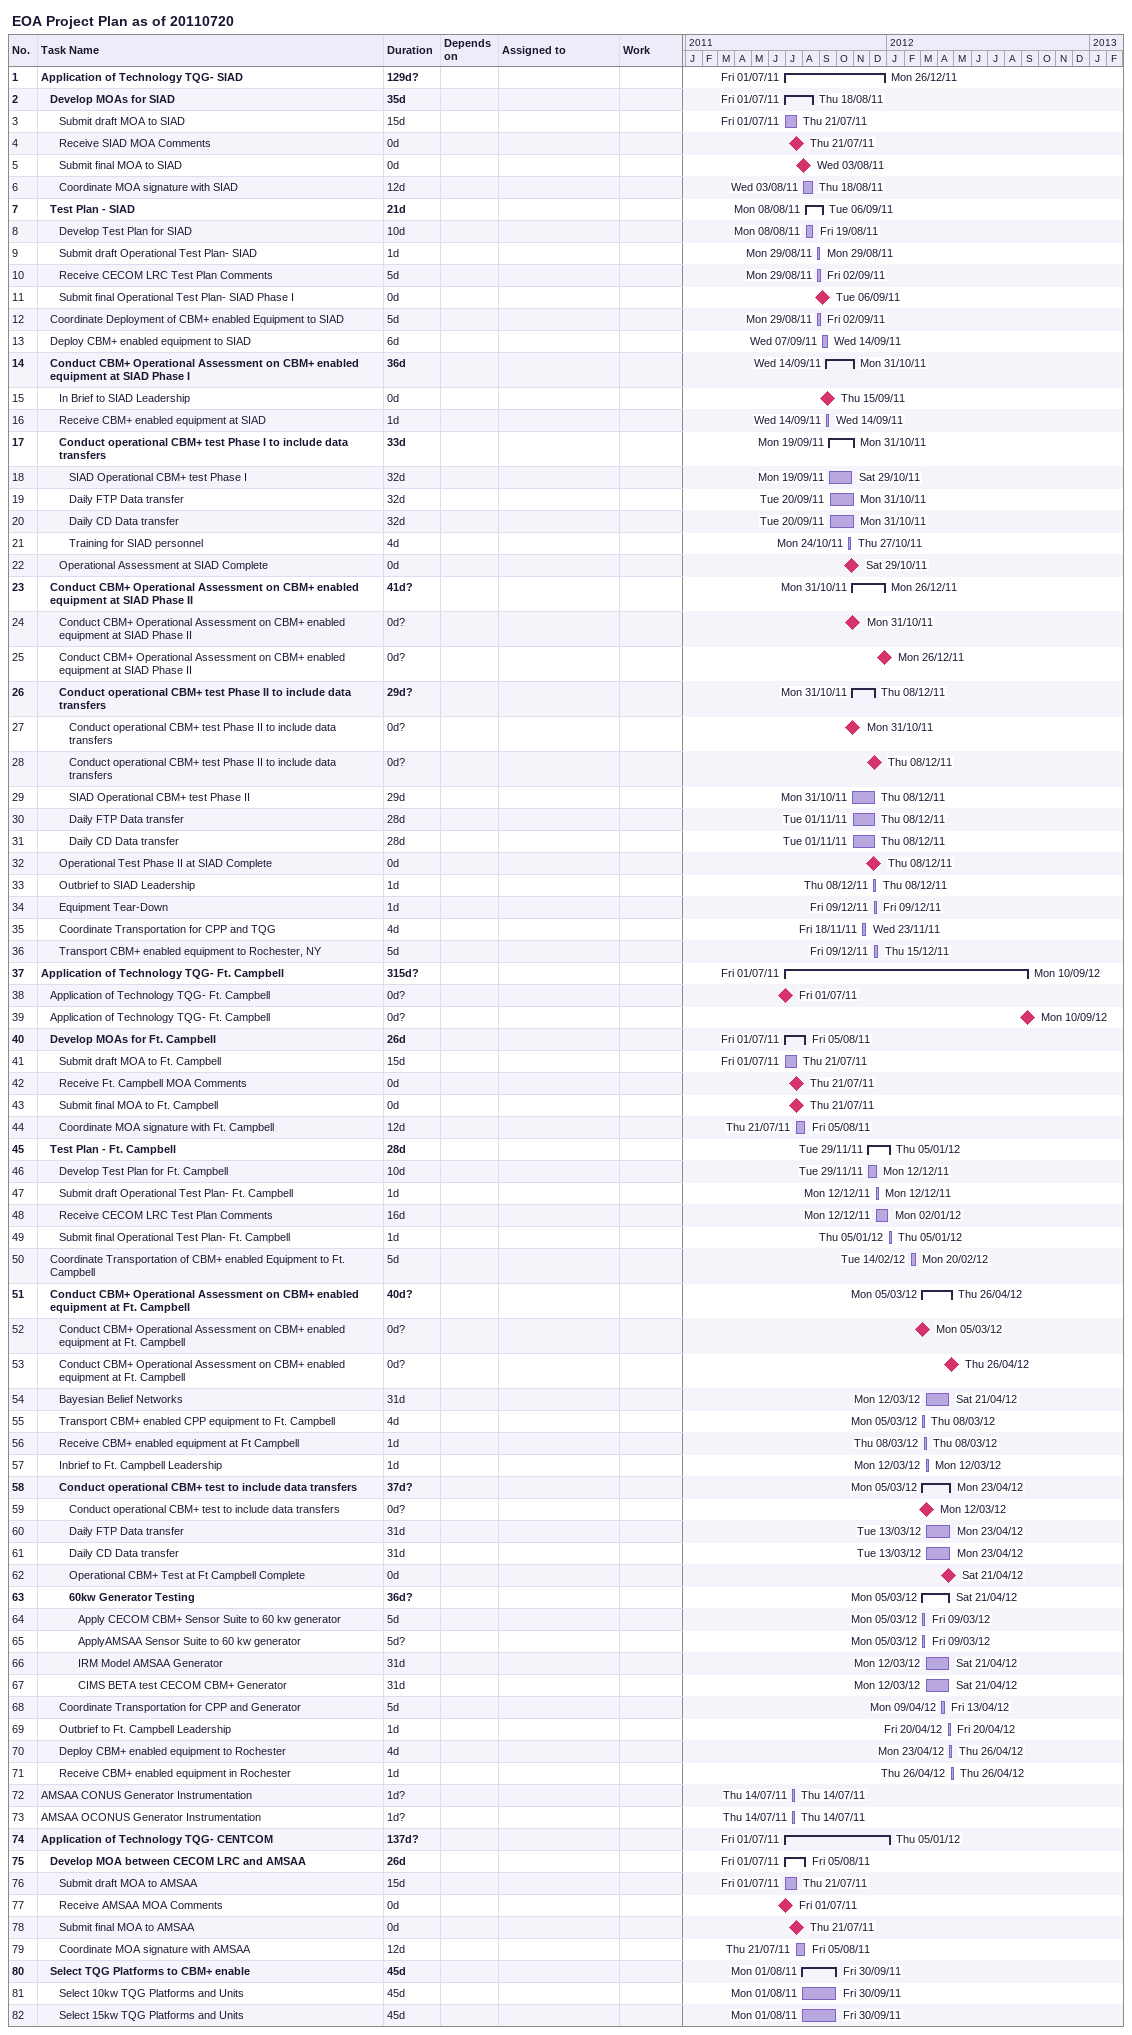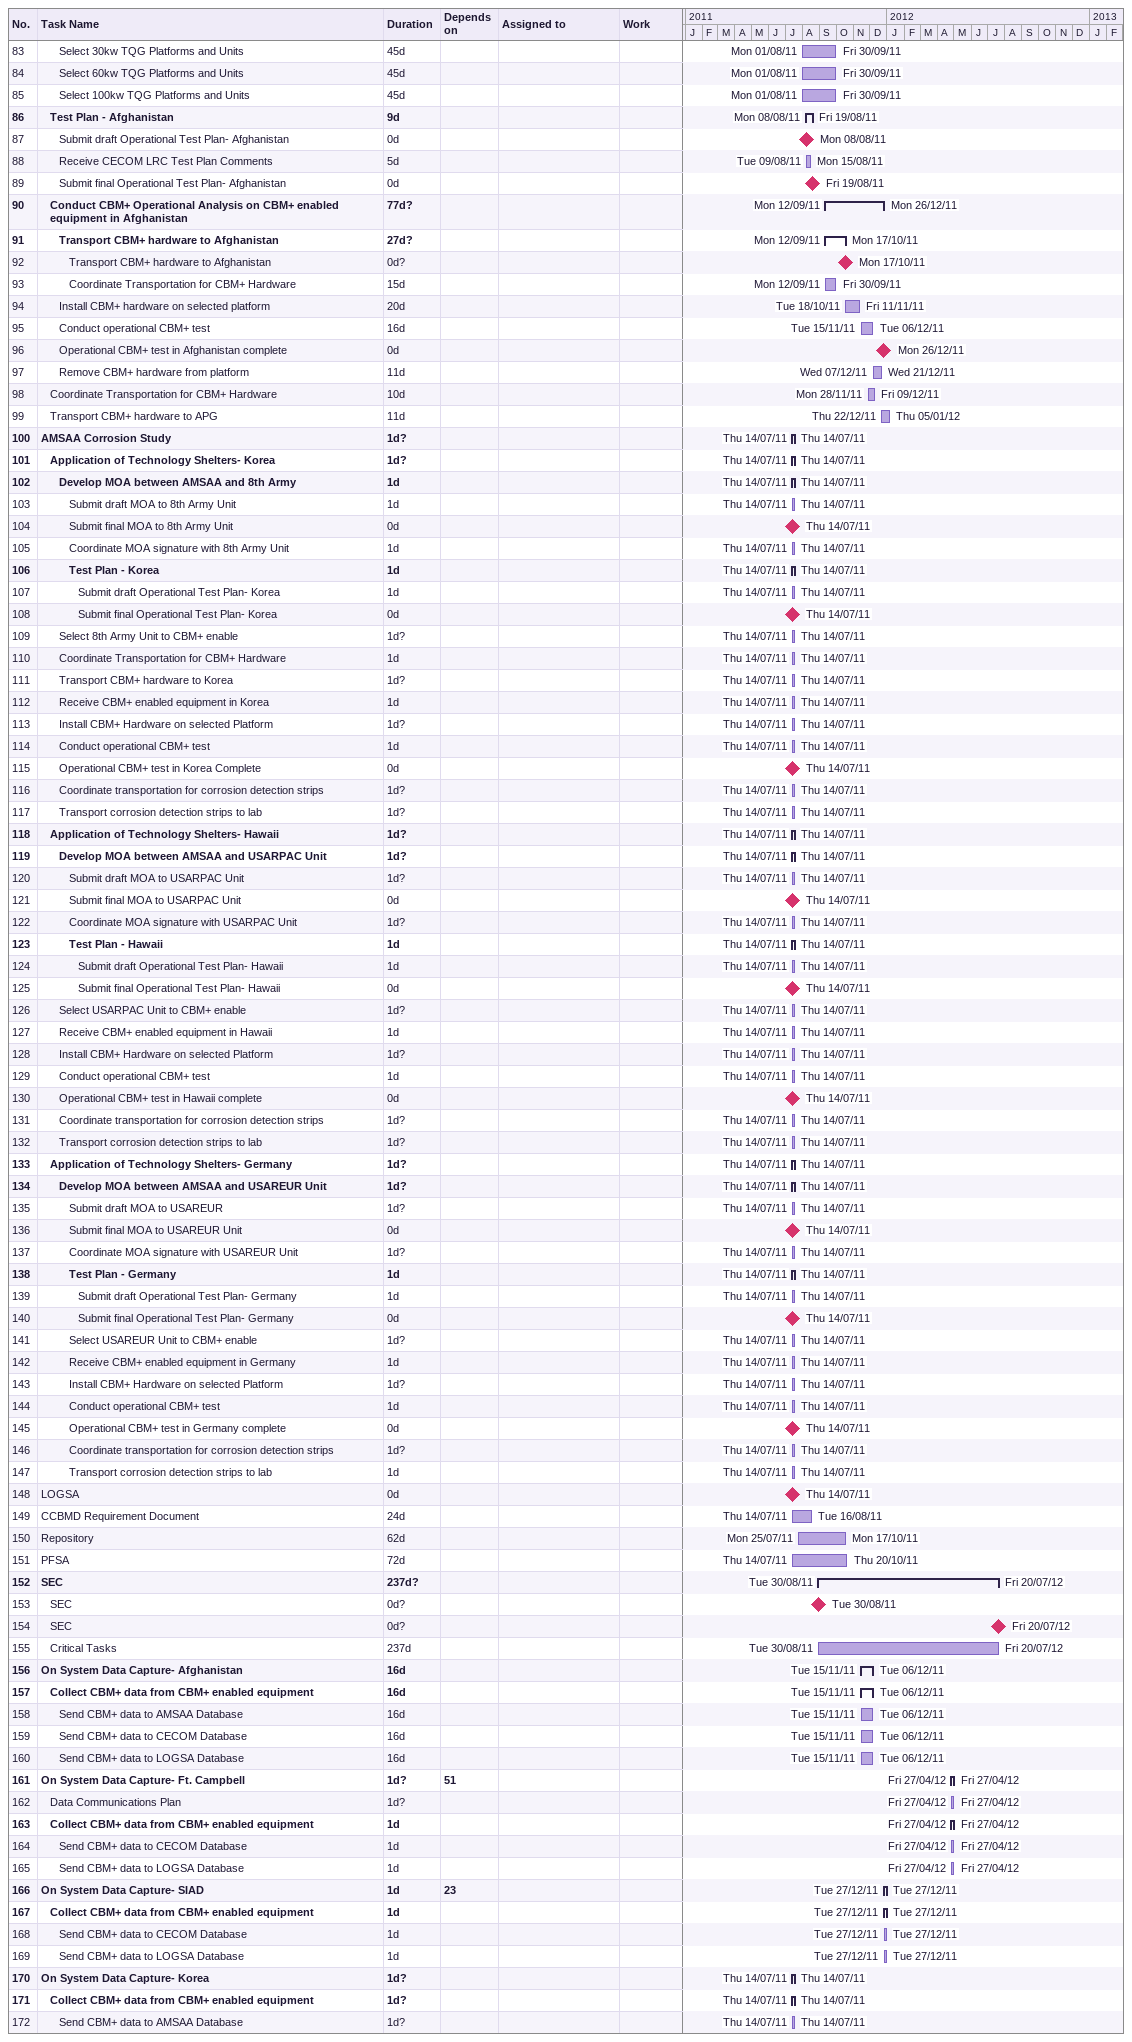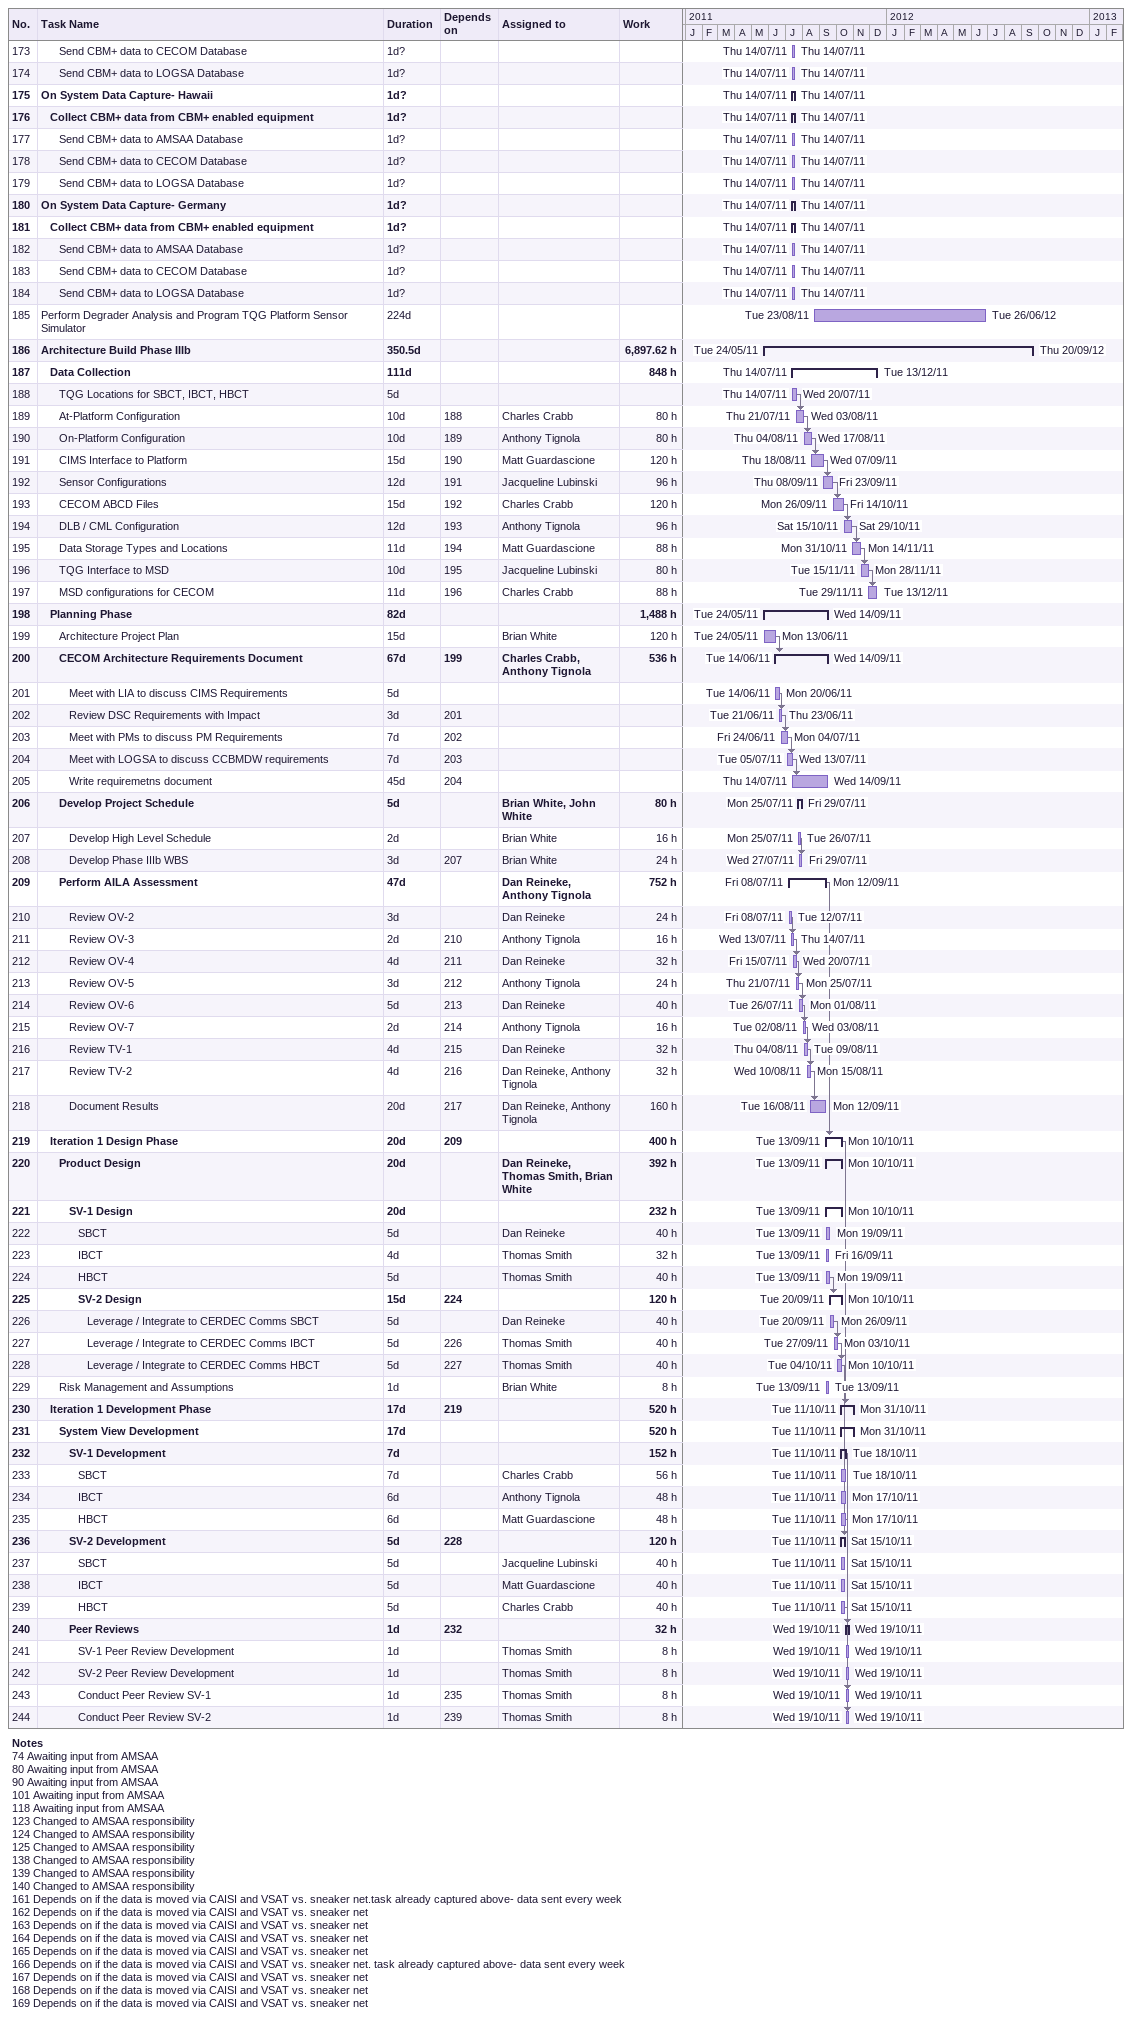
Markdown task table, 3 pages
EOA Project Plan as of 20110720

| ID | Level | Task | Duration | Start | Finish | Predecessors | Resources | Work (h) |
|---|---|---|---|---|---|---|---|---|
| 1 | 1 | **Application of Technology TQG- SIAD** | 129d? | 2011-07-01 | 2011-12-26 |  |  |  |
| 2 | 2 | **Develop MOAs for SIAD** | 35d | 2011-07-01 | 2011-08-18 |  |  |  |
| 3 | 3 | Submit draft MOA to SIAD | 15d | 2011-07-01 | 2011-07-21 |  |  |  |
| 4 | 3 | Receive SIAD MOA Comments | 0d | 2011-07-21 | 2011-07-21 |  |  |  |
| 5 | 3 | Submit final MOA to SIAD | 0d | 2011-08-03 | 2011-08-03 |  |  |  |
| 6 | 3 | Coordinate MOA signature with SIAD | 12d | 2011-08-03 | 2011-08-18 |  |  |  |
| 7 | 2 | **Test Plan - SIAD** | 21d | 2011-08-08 | 2011-09-06 |  |  |  |
| 8 | 3 | Develop Test Plan for SIAD | 10d | 2011-08-08 | 2011-08-19 |  |  |  |
| 9 | 3 | Submit draft Operational Test Plan- SIAD | 1d | 2011-08-29 | 2011-08-29 |  |  |  |
| 10 | 3 | Receive CECOM LRC Test Plan Comments | 5d | 2011-08-29 | 2011-09-02 |  |  |  |
| 11 | 3 | Submit final Operational Test Plan- SIAD Phase I | 0d | 2011-09-06 | 2011-09-06 |  |  |  |
| 12 | 2 | Coordinate Deployment of CBM+ enabled Equipment to SIAD | 5d | 2011-08-29 | 2011-09-02 |  |  |  |
| 13 | 2 | Deploy CBM+ enabled equipment to SIAD | 6d | 2011-09-07 | 2011-09-14 |  |  |  |
| 14 | 2 | **Conduct CBM+ Operational Assessment on CBM+ enabled equipment at SIAD Phase I** | 36d | 2011-09-14 | 2011-10-31 |  |  |  |
| 15 | 3 | In Brief to SIAD Leadership | 0d | 2011-09-15 | 2011-09-15 |  |  |  |
| 16 | 3 | Receive CBM+ enabled equipment at SIAD | 1d | 2011-09-14 | 2011-09-14 |  |  |  |
| 17 | 3 | **Conduct operational CBM+ test Phase I to include data transfers** | 33d | 2011-09-19 | 2011-10-31 |  |  |  |
| 18 | 4 | SIAD Operational CBM+ test Phase I | 32d | 2011-09-19 | 2011-10-29 |  |  |  |
| 19 | 4 | Daily FTP Data transfer | 32d | 2011-09-20 | 2011-10-31 |  |  |  |
| 20 | 4 | Daily CD Data transfer | 32d | 2011-09-20 | 2011-10-31 |  |  |  |
| 21 | 4 | Training for SIAD personnel | 4d | 2011-10-24 | 2011-10-27 |  |  |  |
| 22 | 3 | Operational Assessment at SIAD Complete | 0d | 2011-10-29 | 2011-10-29 |  |  |  |
| 23 | 2 | **Conduct CBM+ Operational Assessment on CBM+ enabled equipment at SIAD Phase II** | 41d? | 2011-10-31 | 2011-12-26 |  |  |  |
| 24 | 3 | Conduct CBM+ Operational Assessment on CBM+ enabled equipment at SIAD Phase II | 0d? | 2011-10-31 | 2011-10-31 |  |  |  |
| 25 | 3 | Conduct CBM+ Operational Assessment on CBM+ enabled equipment at SIAD Phase II | 0d? | 2011-12-26 | 2011-12-26 |  |  |  |
| 26 | 3 | **Conduct operational CBM+ test Phase II to include data transfers** | 29d? | 2011-10-31 | 2011-12-08 |  |  |  |
| 27 | 4 | Conduct operational CBM+ test Phase II to include data transfers | 0d? | 2011-10-31 | 2011-10-31 |  |  |  |
| 28 | 4 | Conduct operational CBM+ test Phase II to include data transfers | 0d? | 2011-12-08 | 2011-12-08 |  |  |  |
| 29 | 4 | SIAD Operational CBM+ test Phase II | 29d | 2011-10-31 | 2011-12-08 |  |  |  |
| 30 | 4 | Daily FTP Data transfer | 28d | 2011-11-01 | 2011-12-08 |  |  |  |
| 31 | 4 | Daily CD Data transfer | 28d | 2011-11-01 | 2011-12-08 |  |  |  |
| 32 | 3 | Operational Test Phase II at SIAD Complete | 0d | 2011-12-08 | 2011-12-08 |  |  |  |
| 33 | 3 | Outbrief to SIAD Leadership | 1d | 2011-12-08 | 2011-12-08 |  |  |  |
| 34 | 3 | Equipment Tear-Down | 1d | 2011-12-09 | 2011-12-09 |  |  |  |
| 35 | 3 | Coordinate Transportation for CPP and TQG | 4d | 2011-11-18 | 2011-11-23 |  |  |  |
| 36 | 3 | Transport CBM+ enabled equipment to Rochester, NY | 5d | 2011-12-09 | 2011-12-15 |  |  |  |
| 37 | 1 | **Application of Technology TQG- Ft. Campbell** | 315d? | 2011-07-01 | 2012-09-10 |  |  |  |
| 38 | 2 | Application of Technology TQG- Ft. Campbell | 0d? | 2011-07-01 | 2011-07-01 |  |  |  |
| 39 | 2 | Application of Technology TQG- Ft. Campbell | 0d? | 2012-09-10 | 2012-09-10 |  |  |  |
| 40 | 2 | **Develop MOAs for Ft. Campbell** | 26d | 2011-07-01 | 2011-08-05 |  |  |  |
| 41 | 3 | Submit draft MOA to Ft. Campbell | 15d | 2011-07-01 | 2011-07-21 |  |  |  |
| 42 | 3 | Receive Ft. Campbell MOA Comments | 0d | 2011-07-21 | 2011-07-21 |  |  |  |
| 43 | 3 | Submit final MOA to Ft. Campbell | 0d | 2011-07-21 | 2011-07-21 |  |  |  |
| 44 | 3 | Coordinate MOA signature with Ft. Campbell | 12d | 2011-07-21 | 2011-08-05 |  |  |  |
| 45 | 2 | **Test Plan - Ft. Campbell** | 28d | 2011-11-29 | 2012-01-05 |  |  |  |
| 46 | 3 | Develop Test Plan for Ft. Campbell | 10d | 2011-11-29 | 2011-12-12 |  |  |  |
| 47 | 3 | Submit draft Operational Test Plan- Ft. Campbell | 1d | 2011-12-12 | 2011-12-12 |  |  |  |
| 48 | 3 | Receive CECOM LRC Test Plan Comments | 16d | 2011-12-12 | 2012-01-02 |  |  |  |
| 49 | 3 | Submit final Operational Test Plan- Ft. Campbell | 1d | 2012-01-05 | 2012-01-05 |  |  |  |
| 50 | 2 | Coordinate Transportation of CBM+ enabled Equipment to Ft. Campbell | 5d | 2012-02-14 | 2012-02-20 |  |  |  |
| 51 | 2 | **Conduct CBM+ Operational Assessment on CBM+ enabled equipment at Ft. Campbell** | 40d? | 2012-03-05 | 2012-04-26 |  |  |  |
| 52 | 3 | Conduct CBM+ Operational Assessment on CBM+ enabled equipment at Ft. Campbell | 0d? | 2012-03-05 | 2012-03-05 |  |  |  |
| 53 | 3 | Conduct CBM+ Operational Assessment on CBM+ enabled equipment at Ft. Campbell | 0d? | 2012-04-26 | 2012-04-26 |  |  |  |
| 54 | 3 | Bayesian Belief Networks | 31d | 2012-03-12 | 2012-04-21 |  |  |  |
| 55 | 3 | Transport CBM+ enabled CPP equipment to Ft. Campbell | 4d | 2012-03-05 | 2012-03-08 |  |  |  |
| 56 | 3 | Receive CBM+ enabled equipment at Ft Campbell | 1d | 2012-03-08 | 2012-03-08 |  |  |  |
| 57 | 3 | Inbrief to Ft. Campbell Leadership | 1d | 2012-03-12 | 2012-03-12 |  |  |  |
| 58 | 3 | **Conduct operational CBM+ test to include data transfers** | 37d? | 2012-03-05 | 2012-04-23 |  |  |  |
| 59 | 4 | Conduct operational CBM+ test to include data transfers | 0d? | 2012-03-12 | 2012-03-12 |  |  |  |
| 60 | 4 | Daily FTP Data transfer | 31d | 2012-03-13 | 2012-04-23 |  |  |  |
| 61 | 4 | Daily CD Data transfer | 31d | 2012-03-13 | 2012-04-23 |  |  |  |
| 62 | 4 | Operational CBM+ Test at Ft Campbell Complete | 0d | 2012-04-21 | 2012-04-21 |  |  |  |
| 63 | 4 | **60kw Generator Testing** | 36d? | 2012-03-05 | 2012-04-21 |  |  |  |
| 64 | 5 | Apply CECOM CBM+ Sensor Suite to 60 kw generator | 5d | 2012-03-05 | 2012-03-09 |  |  |  |
| 65 | 5 | ApplyAMSAA Sensor Suite to 60 kw generator | 5d? | 2012-03-05 | 2012-03-09 |  |  |  |
| 66 | 5 | IRM Model AMSAA Generator | 31d | 2012-03-12 | 2012-04-21 |  |  |  |
| 67 | 5 | CIMS BETA test CECOM CBM+ Generator | 31d | 2012-03-12 | 2012-04-21 |  |  |  |
| 68 | 3 | Coordinate Transportation for CPP and Generator | 5d | 2012-04-09 | 2012-04-13 |  |  |  |
| 69 | 3 | Outbrief to Ft. Campbell Leadership | 1d | 2012-04-20 | 2012-04-20 |  |  |  |
| 70 | 3 | Deploy CBM+ enabled equipment to Rochester | 4d | 2012-04-23 | 2012-04-26 |  |  |  |
| 71 | 3 | Receive CBM+ enabled equipment in Rochester | 1d | 2012-04-26 | 2012-04-26 |  |  |  |
| 72 | 1 | AMSAA CONUS Generator Instrumentation | 1d? | 2011-07-14 | 2011-07-14 |  |  |  |
| 73 | 1 | AMSAA OCONUS Generator Instrumentation | 1d? | 2011-07-14 | 2011-07-14 |  |  |  |
| 74 | 1 | **Application of Technology TQG- CENTCOM** | 137d? | 2011-07-01 | 2012-01-05 |  |  |  |
| 75 | 2 | **Develop MOA between CECOM LRC and AMSAA** | 26d | 2011-07-01 | 2011-08-05 |  |  |  |
| 76 | 3 | Submit draft MOA to AMSAA | 15d | 2011-07-01 | 2011-07-21 |  |  |  |
| 77 | 3 | Receive AMSAA MOA Comments | 0d | 2011-07-01 | 2011-07-01 |  |  |  |
| 78 | 3 | Submit final MOA to AMSAA | 0d | 2011-07-21 | 2011-07-21 |  |  |  |
| 79 | 3 | Coordinate MOA signature with AMSAA | 12d | 2011-07-21 | 2011-08-05 |  |  |  |
| 80 | 2 | **Select TQG Platforms to CBM+ enable** | 45d | 2011-08-01 | 2011-09-30 |  |  |  |
| 81 | 3 | Select 10kw TQG Platforms and Units | 45d | 2011-08-01 | 2011-09-30 |  |  |  |
| 82 | 3 | Select 15kw TQG Platforms and Units | 45d | 2011-08-01 | 2011-09-30 |  |  |  |
| 83 | 3 | Select 30kw TQG Platforms and Units | 45d | 2011-08-01 | 2011-09-30 |  |  |  |
| 84 | 3 | Select 60kw TQG Platforms and Units | 45d | 2011-08-01 | 2011-09-30 |  |  |  |
| 85 | 3 | Select 100kw TQG Platforms and Units | 45d | 2011-08-01 | 2011-09-30 |  |  |  |
| 86 | 2 | **Test Plan - Afghanistan** | 9d | 2011-08-08 | 2011-08-19 |  |  |  |
| 87 | 3 | Submit draft Operational Test Plan- Afghanistan | 0d | 2011-08-08 | 2011-08-08 |  |  |  |
| 88 | 3 | Receive CECOM LRC Test Plan Comments | 5d | 2011-08-09 | 2011-08-15 |  |  |  |
| 89 | 3 | Submit final Operational Test Plan- Afghanistan | 0d | 2011-08-19 | 2011-08-19 |  |  |  |
| 90 | 2 | **Conduct CBM+ Operational Analysis on CBM+ enabled equipment in Afghanistan** | 77d? | 2011-09-12 | 2011-12-26 |  |  |  |
| 91 | 3 | **Transport CBM+ hardware to Afghanistan** | 27d? | 2011-09-12 | 2011-10-17 |  |  |  |
| 92 | 4 | Transport CBM+ hardware to Afghanistan | 0d? | 2011-10-17 | 2011-10-17 |  |  |  |
| 93 | 4 | Coordinate Transportation for CBM+ Hardware | 15d | 2011-09-12 | 2011-09-30 |  |  |  |
| 94 | 3 | Install CBM+ hardware on selected platform | 20d | 2011-10-18 | 2011-11-11 |  |  |  |
| 95 | 3 | Conduct operational CBM+ test | 16d | 2011-11-15 | 2011-12-06 |  |  |  |
| 96 | 3 | Operational CBM+ test in Afghanistan complete | 0d | 2011-12-26 | 2011-12-26 |  |  |  |
| 97 | 3 | Remove CBM+ hardware from platform | 11d | 2011-12-07 | 2011-12-21 |  |  |  |
| 98 | 2 | Coordinate Transportation for CBM+ Hardware | 10d | 2011-11-28 | 2011-12-09 |  |  |  |
| 99 | 2 | Transport CBM+ hardware to APG | 11d | 2011-12-22 | 2012-01-05 |  |  |  |
| 100 | 1 | **AMSAA Corrosion Study** | 1d? | 2011-07-14 | 2011-07-14 |  |  |  |
| 101 | 2 | **Application of Technology Shelters- Korea** | 1d? | 2011-07-14 | 2011-07-14 |  |  |  |
| 102 | 3 | **Develop MOA between AMSAA and 8th Army** | 1d | 2011-07-14 | 2011-07-14 |  |  |  |
| 103 | 4 | Submit draft MOA to 8th Army Unit | 1d | 2011-07-14 | 2011-07-14 |  |  |  |
| 104 | 4 | Submit final MOA to 8th Army Unit | 0d | 2011-07-14 | 2011-07-14 |  |  |  |
| 105 | 4 | Coordinate MOA signature with 8th Army Unit | 1d | 2011-07-14 | 2011-07-14 |  |  |  |
| 106 | 4 | **Test Plan - Korea** | 1d | 2011-07-14 | 2011-07-14 |  |  |  |
| 107 | 5 | Submit draft Operational Test Plan- Korea | 1d | 2011-07-14 | 2011-07-14 |  |  |  |
| 108 | 5 | Submit final Operational Test Plan- Korea | 0d | 2011-07-14 | 2011-07-14 |  |  |  |
| 109 | 3 | Select 8th Army Unit to CBM+ enable | 1d? | 2011-07-14 | 2011-07-14 |  |  |  |
| 110 | 3 | Coordinate Transportation for CBM+ Hardware | 1d | 2011-07-14 | 2011-07-14 |  |  |  |
| 111 | 3 | Transport CBM+ hardware to Korea | 1d? | 2011-07-14 | 2011-07-14 |  |  |  |
| 112 | 3 | Receive CBM+ enabled equipment in Korea | 1d | 2011-07-14 | 2011-07-14 |  |  |  |
| 113 | 3 | Install CBM+ Hardware on selected Platform | 1d? | 2011-07-14 | 2011-07-14 |  |  |  |
| 114 | 3 | Conduct operational CBM+ test | 1d | 2011-07-14 | 2011-07-14 |  |  |  |
| 115 | 3 | Operational CBM+ test in Korea Complete | 0d | 2011-07-14 | 2011-07-14 |  |  |  |
| 116 | 3 | Coordinate transportation for corrosion detection strips | 1d? | 2011-07-14 | 2011-07-14 |  |  |  |
| 117 | 3 | Transport corrosion detection strips to lab | 1d? | 2011-07-14 | 2011-07-14 |  |  |  |
| 118 | 2 | **Application of Technology Shelters- Hawaii** | 1d? | 2011-07-14 | 2011-07-14 |  |  |  |
| 119 | 3 | **Develop MOA between AMSAA and USARPAC Unit** | 1d? | 2011-07-14 | 2011-07-14 |  |  |  |
| 120 | 4 | Submit draft MOA to USARPAC Unit | 1d? | 2011-07-14 | 2011-07-14 |  |  |  |
| 121 | 4 | Submit final MOA to USARPAC Unit | 0d | 2011-07-14 | 2011-07-14 |  |  |  |
| 122 | 4 | Coordinate MOA signature with USARPAC Unit | 1d? | 2011-07-14 | 2011-07-14 |  |  |  |
| 123 | 4 | **Test Plan - Hawaii** | 1d | 2011-07-14 | 2011-07-14 |  |  |  |
| 124 | 5 | Submit draft Operational Test Plan- Hawaii | 1d | 2011-07-14 | 2011-07-14 |  |  |  |
| 125 | 5 | Submit final Operational Test Plan- Hawaii | 0d | 2011-07-14 | 2011-07-14 |  |  |  |
| 126 | 3 | Select USARPAC Unit to CBM+ enable | 1d? | 2011-07-14 | 2011-07-14 |  |  |  |
| 127 | 3 | Receive CBM+ enabled equipment in Hawaii | 1d | 2011-07-14 | 2011-07-14 |  |  |  |
| 128 | 3 | Install CBM+ Hardware on selected Platform | 1d? | 2011-07-14 | 2011-07-14 |  |  |  |
| 129 | 3 | Conduct operational CBM+ test | 1d | 2011-07-14 | 2011-07-14 |  |  |  |
| 130 | 3 | Operational CBM+ test in Hawaii complete | 0d | 2011-07-14 | 2011-07-14 |  |  |  |
| 131 | 3 | Coordinate transportation for corrosion detection strips | 1d? | 2011-07-14 | 2011-07-14 |  |  |  |
| 132 | 3 | Transport corrosion detection strips to lab | 1d? | 2011-07-14 | 2011-07-14 |  |  |  |
| 133 | 2 | **Application of Technology Shelters- Germany** | 1d? | 2011-07-14 | 2011-07-14 |  |  |  |
| 134 | 3 | **Develop MOA between AMSAA and USAREUR Unit** | 1d? | 2011-07-14 | 2011-07-14 |  |  |  |
| 135 | 4 | Submit draft MOA to USAREUR | 1d? | 2011-07-14 | 2011-07-14 |  |  |  |
| 136 | 4 | Submit final MOA to USAREUR Unit | 0d | 2011-07-14 | 2011-07-14 |  |  |  |
| 137 | 4 | Coordinate MOA signature with USAREUR Unit | 1d? | 2011-07-14 | 2011-07-14 |  |  |  |
| 138 | 4 | **Test Plan - Germany** | 1d | 2011-07-14 | 2011-07-14 |  |  |  |
| 139 | 5 | Submit draft Operational Test Plan- Germany | 1d | 2011-07-14 | 2011-07-14 |  |  |  |
| 140 | 5 | Submit final Operational Test Plan- Germany | 0d | 2011-07-14 | 2011-07-14 |  |  |  |
| 141 | 4 | Select USAREUR Unit to CBM+ enable | 1d? | 2011-07-14 | 2011-07-14 |  |  |  |
| 142 | 4 | Receive CBM+ enabled equipment in Germany | 1d | 2011-07-14 | 2011-07-14 |  |  |  |
| 143 | 4 | Install CBM+ Hardware on selected Platform | 1d? | 2011-07-14 | 2011-07-14 |  |  |  |
| 144 | 4 | Conduct operational CBM+ test | 1d | 2011-07-14 | 2011-07-14 |  |  |  |
| 145 | 4 | Operational CBM+ test in Germany complete | 0d | 2011-07-14 | 2011-07-14 |  |  |  |
| 146 | 4 | Coordinate transportation for corrosion detection strips | 1d? | 2011-07-14 | 2011-07-14 |  |  |  |
| 147 | 4 | Transport corrosion detection strips to lab | 1d | 2011-07-14 | 2011-07-14 |  |  |  |
| 148 | 1 | LOGSA | 0d | 2011-07-14 | 2011-07-14 |  |  |  |
| 149 | 1 | CCBMD Requirement Document | 24d | 2011-07-14 | 2011-08-16 |  |  |  |
| 150 | 1 | Repository | 62d | 2011-07-25 | 2011-10-17 |  |  |  |
| 151 | 1 | PFSA | 72d | 2011-07-14 | 2011-10-20 |  |  |  |
| 152 | 1 | **SEC** | 237d? | 2011-08-30 | 2012-07-20 |  |  |  |
| 153 | 2 | SEC | 0d? | 2011-08-30 | 2011-08-30 |  |  |  |
| 154 | 2 | SEC | 0d? | 2012-07-20 | 2012-07-20 |  |  |  |
| 155 | 2 | Critical Tasks | 237d | 2011-08-30 | 2012-07-20 |  |  |  |
| 156 | 1 | **On System Data Capture- Afghanistan** | 16d | 2011-11-15 | 2011-12-06 |  |  |  |
| 157 | 2 | **Collect CBM+ data from CBM+ enabled equipment** | 16d | 2011-11-15 | 2011-12-06 |  |  |  |
| 158 | 3 | Send CBM+ data to AMSAA Database | 16d | 2011-11-15 | 2011-12-06 |  |  |  |
| 159 | 3 | Send CBM+ data to CECOM Database | 16d | 2011-11-15 | 2011-12-06 |  |  |  |
| 160 | 3 | Send CBM+ data to LOGSA Database | 16d | 2011-11-15 | 2011-12-06 |  |  |  |
| 161 | 1 | **On System Data Capture- Ft. Campbell** | 1d? | 2012-04-27 | 2012-04-27 | 51 |  |  |
| 162 | 2 | Data Communications Plan | 1d? | 2012-04-27 | 2012-04-27 |  |  |  |
| 163 | 2 | **Collect CBM+ data from CBM+ enabled equipment** | 1d | 2012-04-27 | 2012-04-27 |  |  |  |
| 164 | 3 | Send CBM+ data to CECOM Database | 1d | 2012-04-27 | 2012-04-27 |  |  |  |
| 165 | 3 | Send CBM+ data to LOGSA Database | 1d | 2012-04-27 | 2012-04-27 |  |  |  |
| 166 | 1 | **On System Data Capture- SIAD** | 1d | 2011-12-27 | 2011-12-27 | 23 |  |  |
| 167 | 2 | **Collect CBM+ data from CBM+ enabled equipment** | 1d | 2011-12-27 | 2011-12-27 |  |  |  |
| 168 | 3 | Send CBM+ data to CECOM Database | 1d | 2011-12-27 | 2011-12-27 |  |  |  |
| 169 | 3 | Send CBM+ data to LOGSA Database | 1d | 2011-12-27 | 2011-12-27 |  |  |  |
| 170 | 1 | **On System Data Capture- Korea** | 1d? | 2011-07-14 | 2011-07-14 |  |  |  |
| 171 | 2 | **Collect CBM+ data from CBM+ enabled equipment** | 1d? | 2011-07-14 | 2011-07-14 |  |  |  |
| 172 | 3 | Send CBM+ data to AMSAA Database | 1d? | 2011-07-14 | 2011-07-14 |  |  |  |
| 173 | 3 | Send CBM+ data to CECOM Database | 1d? | 2011-07-14 | 2011-07-14 |  |  |  |
| 174 | 3 | Send CBM+ data to LOGSA Database | 1d? | 2011-07-14 | 2011-07-14 |  |  |  |
| 175 | 1 | **On System Data Capture- Hawaii** | 1d? | 2011-07-14 | 2011-07-14 |  |  |  |
| 176 | 2 | **Collect CBM+ data from CBM+ enabled equipment** | 1d? | 2011-07-14 | 2011-07-14 |  |  |  |
| 177 | 3 | Send CBM+ data to AMSAA Database | 1d? | 2011-07-14 | 2011-07-14 |  |  |  |
| 178 | 3 | Send CBM+ data to CECOM Database | 1d? | 2011-07-14 | 2011-07-14 |  |  |  |
| 179 | 3 | Send CBM+ data to LOGSA Database | 1d? | 2011-07-14 | 2011-07-14 |  |  |  |
| 180 | 1 | **On System Data Capture- Germany** | 1d? | 2011-07-14 | 2011-07-14 |  |  |  |
| 181 | 2 | **Collect CBM+ data from CBM+ enabled equipment** | 1d? | 2011-07-14 | 2011-07-14 |  |  |  |
| 182 | 3 | Send CBM+ data to AMSAA Database | 1d? | 2011-07-14 | 2011-07-14 |  |  |  |
| 183 | 3 | Send CBM+ data to CECOM Database | 1d? | 2011-07-14 | 2011-07-14 |  |  |  |
| 184 | 3 | Send CBM+ data to LOGSA Database | 1d? | 2011-07-14 | 2011-07-14 |  |  |  |
| 185 | 1 | Perform Degrader Analysis and Program TQG Platform Sensor Simulator | 224d | 2011-08-23 | 2012-06-26 |  |  |  |
| 186 | 1 | **Architecture Build Phase IIIb** | 350.5d | 2011-05-24 | 2012-09-20 |  |  | 6897.62 |
| 187 | 2 | **Data Collection** | 111d | 2011-07-14 | 2011-12-13 |  |  | 848 |
| 188 | 3 | TQG Locations for SBCT, IBCT, HBCT | 5d | 2011-07-14 | 2011-07-20 |  |  |  |
| 189 | 3 | At-Platform Configuration | 10d | 2011-07-21 | 2011-08-03 | 188 | Charles Crabb | 80 |
| 190 | 3 | On-Platform Configuration | 10d | 2011-08-04 | 2011-08-17 | 189 | Anthony Tignola | 80 |
| 191 | 3 | CIMS Interface to Platform | 15d | 2011-08-18 | 2011-09-07 | 190 | Matt Guardascione | 120 |
| 192 | 3 | Sensor Configurations | 12d | 2011-09-08 | 2011-09-23 | 191 | Jacqueline Lubinski | 96 |
| 193 | 3 | CECOM ABCD Files | 15d | 2011-09-26 | 2011-10-14 | 192 | Charles Crabb | 120 |
| 194 | 3 | DLB / CML Configuration | 12d | 2011-10-15 | 2011-10-29 | 193 | Anthony Tignola | 96 |
| 195 | 3 | Data Storage Types and Locations | 11d | 2011-10-31 | 2011-11-14 | 194 | Matt Guardascione | 88 |
| 196 | 3 | TQG Interface to MSD | 10d | 2011-11-15 | 2011-11-28 | 195 | Jacqueline Lubinski | 80 |
| 197 | 3 | MSD configurations for CECOM | 11d | 2011-11-29 | 2011-12-13 | 196 | Charles Crabb | 88 |
| 198 | 2 | **Planning Phase** | 82d | 2011-05-24 | 2011-09-14 |  |  | 1488 |
| 199 | 3 | Architecture Project Plan | 15d | 2011-05-24 | 2011-06-13 |  | Brian White | 120 |
| 200 | 3 | **CECOM Architecture Requirements Document** | 67d | 2011-06-14 | 2011-09-14 | 199 | Charles Crabb, Anthony Tignola | 536 |
| 201 | 4 | Meet with LIA to discuss CIMS Requirements | 5d | 2011-06-14 | 2011-06-20 |  |  |  |
| 202 | 4 | Review DSC Requirements with Impact | 3d | 2011-06-21 | 2011-06-23 | 201 |  |  |
| 203 | 4 | Meet with PMs to discuss PM Requirements | 7d | 2011-06-24 | 2011-07-04 | 202 |  |  |
| 204 | 4 | Meet with LOGSA to discuss CCBMDW requirements | 7d | 2011-07-05 | 2011-07-13 | 203 |  |  |
| 205 | 4 | Write requiremetns document | 45d | 2011-07-14 | 2011-09-14 | 204 |  |  |
| 206 | 3 | **Develop Project Schedule** | 5d | 2011-07-25 | 2011-07-29 |  | Brian White, John White | 80 |
| 207 | 4 | Develop High Level Schedule | 2d | 2011-07-25 | 2011-07-26 |  | Brian White | 16 |
| 208 | 4 | Develop Phase IIIb WBS | 3d | 2011-07-27 | 2011-07-29 | 207 | Brian White | 24 |
| 209 | 3 | **Perform AILA Assessment** | 47d | 2011-07-08 | 2011-09-12 |  | Dan Reineke, Anthony Tignola | 752 |
| 210 | 4 | Review OV-2 | 3d | 2011-07-08 | 2011-07-12 |  | Dan Reineke | 24 |
| 211 | 4 | Review OV-3 | 2d | 2011-07-13 | 2011-07-14 | 210 | Anthony Tignola | 16 |
| 212 | 4 | Review OV-4 | 4d | 2011-07-15 | 2011-07-20 | 211 | Dan Reineke | 32 |
| 213 | 4 | Review OV-5 | 3d | 2011-07-21 | 2011-07-25 | 212 | Anthony Tignola | 24 |
| 214 | 4 | Review OV-6 | 5d | 2011-07-26 | 2011-08-01 | 213 | Dan Reineke | 40 |
| 215 | 4 | Review OV-7 | 2d | 2011-08-02 | 2011-08-03 | 214 | Anthony Tignola | 16 |
| 216 | 4 | Review TV-1 | 4d | 2011-08-04 | 2011-08-09 | 215 | Dan Reineke | 32 |
| 217 | 4 | Review TV-2 | 4d | 2011-08-10 | 2011-08-15 | 216 | Dan Reineke, Anthony Tignola | 32 |
| 218 | 4 | Document Results | 20d | 2011-08-16 | 2011-09-12 | 217 | Dan Reineke, Anthony Tignola | 160 |
| 219 | 2 | **Iteration 1 Design Phase** | 20d | 2011-09-13 | 2011-10-10 | 209 |  | 400 |
| 220 | 3 | **Product Design** | 20d | 2011-09-13 | 2011-10-10 |  | Dan Reineke, Thomas Smith, Brian White | 392 |
| 221 | 4 | **SV-1 Design** | 20d | 2011-09-13 | 2011-10-10 |  |  | 232 |
| 222 | 5 | SBCT | 5d | 2011-09-13 | 2011-09-19 |  | Dan Reineke | 40 |
| 223 | 5 | IBCT | 4d | 2011-09-13 | 2011-09-16 |  | Thomas Smith | 32 |
| 224 | 5 | HBCT | 5d | 2011-09-13 | 2011-09-19 |  | Thomas Smith | 40 |
| 225 | 5 | **SV-2 Design** | 15d | 2011-09-20 | 2011-10-10 | 224 |  | 120 |
| 226 | 6 | Leverage / Integrate to CERDEC Comms SBCT | 5d | 2011-09-20 | 2011-09-26 |  | Dan Reineke | 40 |
| 227 | 6 | Leverage / Integrate to CERDEC Comms IBCT | 5d | 2011-09-27 | 2011-10-03 | 226 | Thomas Smith | 40 |
| 228 | 6 | Leverage / Integrate to CERDEC Comms HBCT | 5d | 2011-10-04 | 2011-10-10 | 227 | Thomas Smith | 40 |
| 229 | 3 | Risk Management and Assumptions | 1d | 2011-09-13 | 2011-09-13 |  | Brian White | 8 |
| 230 | 2 | **Iteration 1 Development Phase** | 17d | 2011-10-11 | 2011-10-31 | 219 |  | 520 |
| 231 | 3 | **System View Development** | 17d | 2011-10-11 | 2011-10-31 |  |  | 520 |
| 232 | 4 | **SV-1 Development** | 7d | 2011-10-11 | 2011-10-18 |  |  | 152 |
| 233 | 5 | SBCT | 7d | 2011-10-11 | 2011-10-18 |  | Charles Crabb | 56 |
| 234 | 5 | IBCT | 6d | 2011-10-11 | 2011-10-17 |  | Anthony Tignola | 48 |
| 235 | 5 | HBCT | 6d | 2011-10-11 | 2011-10-17 |  | Matt Guardascione | 48 |
| 236 | 4 | **SV-2 Development** | 5d | 2011-10-11 | 2011-10-15 | 228 |  | 120 |
| 237 | 5 | SBCT | 5d | 2011-10-11 | 2011-10-15 |  | Jacqueline Lubinski | 40 |
| 238 | 5 | IBCT | 5d | 2011-10-11 | 2011-10-15 |  | Matt Guardascione | 40 |
| 239 | 5 | HBCT | 5d | 2011-10-11 | 2011-10-15 |  | Charles Crabb | 40 |
| 240 | 4 | **Peer Reviews** | 1d | 2011-10-19 | 2011-10-19 | 232 |  | 32 |
| 241 | 5 | SV-1 Peer Review Development | 1d | 2011-10-19 | 2011-10-19 |  | Thomas Smith | 8 |
| 242 | 5 | SV-2 Peer Review Development | 1d | 2011-10-19 | 2011-10-19 |  | Thomas Smith | 8 |
| 243 | 5 | Conduct Peer Review SV-1 | 1d | 2011-10-19 | 2011-10-19 | 235 | Thomas Smith | 8 |
| 244 | 5 | Conduct Peer Review SV-2 | 1d | 2011-10-19 | 2011-10-19 | 239 | Thomas Smith | 8 |

Notes
- 74: Awaiting input from AMSAA
- 80: Awaiting input from AMSAA
- 90: Awaiting input from AMSAA
- 101: Awaiting input from AMSAA
- 118: Awaiting input from AMSAA
- 123: Changed to AMSAA responsibility
- 124: Changed to AMSAA responsibility
- 125: Changed to AMSAA responsibility
- 138: Changed to AMSAA responsibility
- 139: Changed to AMSAA responsibility
- 140: Changed to AMSAA responsibility
- 161: Depends on if the data is moved via CAISI and VSAT vs. sneaker net.task already captured above- data sent every week
- 162: Depends on if the data is moved via CAISI and VSAT vs. sneaker net
- 163: Depends on if the data is moved via CAISI and VSAT vs. sneaker net
- 164: Depends on if the data is moved via CAISI and VSAT vs. sneaker net
- 165: Depends on if the data is moved via CAISI and VSAT vs. sneaker net
- 166: Depends on if the data is moved via CAISI and VSAT vs. sneaker net. task already captured above- data sent every week
- 167: Depends on if the data is moved via CAISI and VSAT vs. sneaker net
- 168: Depends on if the data is moved via CAISI and VSAT vs. sneaker net
- 169: Depends on if the data is moved via CAISI and VSAT vs. sneaker net
